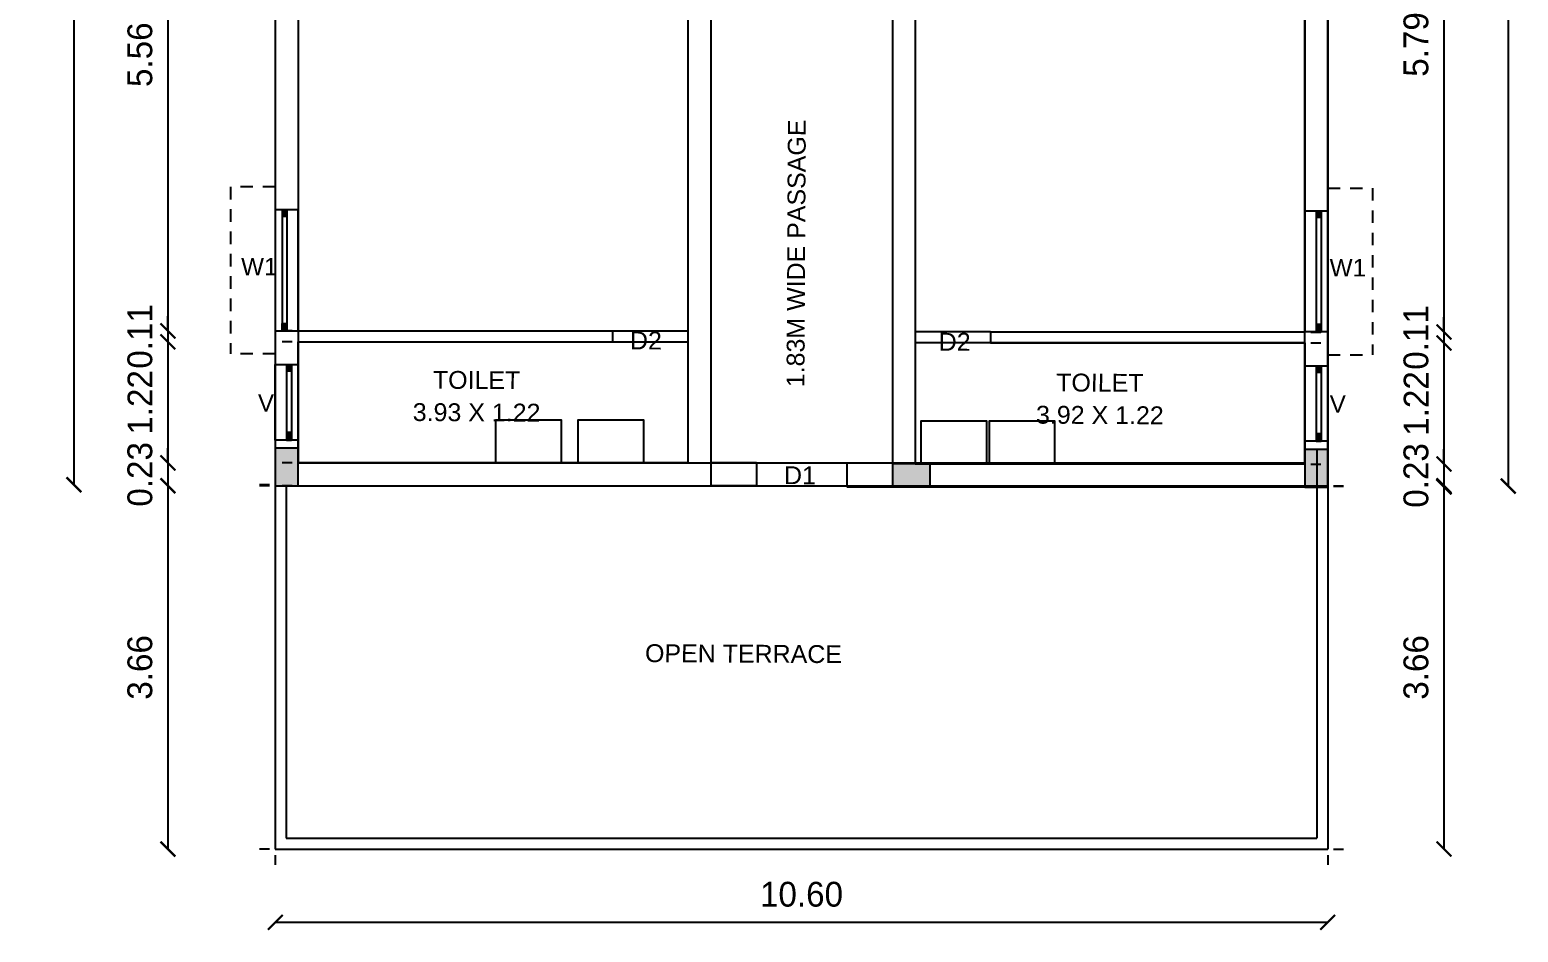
# Model space of a CAD drawing. Header units: metres. Extents: x 0 to 118, y 0 to 55.
# Drawn here: x 37.6 to 52.59, y 12.97 to 22.06 of the extents above; entities that cross this region are included whole.
import ezdxf
from ezdxf.enums import TextEntityAlignment as Align

# ---------------------------------------------------------------- set-up
doc = ezdxf.new("R2010")
doc.units = ezdxf.units.M
doc.header["$LTSCALE"] = 25
doc.header["$MEASUREMENT"] = 0
doc.linetypes.add('DOT2', pattern=[0.125, 0, -0.125])
doc.linetypes.add('HIDDEN', pattern=[0.375, 0.25, -0.125])
for name, color, linetype in [('BLK_1_FLR_1_BLT_UP_AREA', 1, 'Continuous'), ('BLK_1_FLR_1_CARPET_AREA', 7, 'Continuous'), ('BLK_1_FLR_1_WASH', 7, 'Continuous'), ('BLK_1_FLR_1_WATER_CLOSET', 7, 'Continuous'), ('BLK_1_FLR_1_WC_BATH', 7, 'Continuous')]:
    doc.layers.add(name, color=color, linetype=linetype)
doc.styles.add('ARIAL', font='arial.ttf')
doc.styles.add('SANSSERIF', font='sas_____.pfb')
doc.styles.add('USA TEXT', font='GOTHIC.TTF')
doc.dimstyles.new('1-200-GD', dxfattribs={"dimtxt": 0.25, "dimasz": 0.15, "dimexe": 0.1, "dimexo": 0.06, "dimgap": 0.15, "dimtad": 1, "dimzin": 3, "dimdsep": 46, "dimtxsty": 'USA TEXT', "dimblk": 'ARCHTICK', "dimcen": 0, "dimclrd": 252, "dimclrt": 12, "dimadec": 0, "dimazin": 0, "dimtfac": 1, "dimtix": 1, "dimtmove": 2, "dimatfit": 3, "dimldrblk": 'OPEN90', "dimfxl": 0, "dimtolj": 1, "dimtzin": 0, "dimarcsym": 0})

# ---------------------------------------------------------------- blocks, each defined once
blk = doc.blocks.new('_ArchTick')
at = {"color": 0, "linetype": 'ByBlock', "const_width": 0.15}
blk.add_lwpolyline([(-0.5, -0.5), (0.5, 0.5)], dxfattribs=at)
blk = doc.blocks.new('*D96')
at = {"color": 0, "linetype": 'DOT2', "lineweight": -2}
for p, q in [((40.243, 24.59), (38.891, 24.59)), ((40.243, 19.025), (38.891, 19.025))]:
    blk.add_line(p, q, dxfattribs=at)
at = {"lineweight": -2}
blk.add_line((38.991, 24.59), (38.991, 19.025), dxfattribs=at)
at = {"layer": 'Defpoints', "color": 0}
for p in [(40.303, 24.59), (38.991, 19.025), (40.303, 19.025)]:
    blk.add_point(p, dxfattribs=at)
at = {"lineweight": -2, "xscale": 0.15, "yscale": 0.15, "zscale": 0.15}
for p, rotation in [((38.991, 24.59), 90), ((38.991, 19.025), 270)]:
    blk.add_blockref('_ArchTick', p, dxfattribs=dict(at, rotation=rotation))
at = {"insert": (38.71, 21.808), "char_height": 0.25, "attachment_point": 5, "rotation": 90, "style": 'USA TEXT'}
blk.add_mtext('\\A1;5.56', dxfattribs=at)
blk = doc.blocks.new('_Open90')
at = {"color": 0, "linetype": 'ByBlock', "lineweight": -2}
for p, q in [((0, 0), (-1, 0)), ((-0.5, 0.5), (0, 0)), ((0, 0), (-0.5, -0.5))]:
    blk.add_line(p, q, dxfattribs=at)
blk = doc.blocks.new('*D97')
at = {"lineweight": -2}
for p, q in [((38.991, 19.025), (38.991, 19.175)), ((38.991, 19.025), (38.991, 18.915)), ((38.991, 18.915), (38.991, 18.765))]:
    blk.add_line(p, q, dxfattribs=at)
at = {"color": 0, "linetype": 'DOT2', "lineweight": -2}
for p, q in [((40.243, 19.025), (38.891, 19.025)), ((40.243, 18.915), (38.891, 18.915))]:
    blk.add_line(p, q, dxfattribs=at)
at = {"layer": 'Defpoints', "color": 0}
for p in [(38.991, 18.915), (40.303, 19.025), (40.303, 18.915)]:
    blk.add_point(p, dxfattribs=at)
at = {"lineweight": -2, "xscale": 0.15, "yscale": 0.15, "zscale": 0.15}
for p, rotation in [((38.991, 19.025), 270), ((38.991, 18.915), 90)]:
    blk.add_blockref('_ArchTick', p, dxfattribs=dict(at, rotation=rotation))
at = {"insert": (38.71, 18.97), "char_height": 0.25, "attachment_point": 5, "rotation": 90, "style": 'USA TEXT'}
blk.add_mtext('\\A1;0.11', dxfattribs=at)
blk = doc.blocks.new('*D98')
at = {"color": 0, "linetype": 'DOT2', "lineweight": -2}
for p, q in [((40.243, 18.915), (38.891, 18.915)), ((40.243, 17.695), (38.891, 17.695))]:
    blk.add_line(p, q, dxfattribs=at)
at = {"lineweight": -2}
blk.add_line((38.991, 18.915), (38.991, 17.695), dxfattribs=at)
at = {"layer": 'Defpoints', "color": 0}
for p in [(40.303, 18.915), (38.991, 17.695), (40.303, 17.695)]:
    blk.add_point(p, dxfattribs=at)
at = {"lineweight": -2, "xscale": 0.15, "yscale": 0.15, "zscale": 0.15}
for p, rotation in [((38.991, 18.915), 90), ((38.991, 17.695), 270)]:
    blk.add_blockref('_ArchTick', p, dxfattribs=dict(at, rotation=rotation))
at = {"insert": (38.71, 18.305), "char_height": 0.25, "attachment_point": 5, "rotation": 90, "style": 'USA TEXT'}
blk.add_mtext('\\A1;1.22', dxfattribs=at)
blk = doc.blocks.new('*D99')
at = {"lineweight": -2}
for p, q in [((38.991, 17.695), (38.991, 17.845)), ((38.991, 17.695), (38.991, 17.465)), ((38.991, 17.465), (38.991, 17.315))]:
    blk.add_line(p, q, dxfattribs=at)
at = {"color": 0, "linetype": 'DOT2', "lineweight": -2}
for p, q in [((40.243, 17.695), (38.891, 17.695)), ((40.243, 17.465), (38.891, 17.465))]:
    blk.add_line(p, q, dxfattribs=at)
at = {"layer": 'Defpoints', "color": 0}
for p in [(40.303, 17.695), (38.991, 17.465), (40.303, 17.465)]:
    blk.add_point(p, dxfattribs=at)
at = {"lineweight": -2, "xscale": 0.15, "yscale": 0.15, "zscale": 0.15}
for p, rotation in [((38.991, 17.695), 270), ((38.991, 17.465), 90)]:
    blk.add_blockref('_ArchTick', p, dxfattribs=dict(at, rotation=rotation))
at = {"insert": (38.71, 17.58), "char_height": 0.25, "attachment_point": 5, "rotation": 90, "style": 'USA TEXT'}
blk.add_mtext('\\A1;0.23', dxfattribs=at)
blk = doc.blocks.new('*D100')
at = {"color": 0, "linetype": 'DOT2', "lineweight": -2}
for p, q in [((40.013, 33.321), (37.945, 33.321)), ((40.013, 17.475), (37.945, 17.475))]:
    blk.add_line(p, q, dxfattribs=at)
at = {"lineweight": -2}
blk.add_line((38.045, 33.321), (38.045, 17.475), dxfattribs=at)
at = {"layer": 'Defpoints', "color": 0}
for p in [(40.073, 33.321), (38.045, 17.475), (40.073, 17.475)]:
    blk.add_point(p, dxfattribs=at)
at = {"lineweight": -2, "xscale": 0.15, "yscale": 0.15, "zscale": 0.15}
for p, rotation in [((38.045, 33.321), 90), ((38.045, 17.475), 270)]:
    blk.add_blockref('_ArchTick', p, dxfattribs=dict(at, rotation=rotation))
at = {"insert": (37.764, 25.398), "char_height": 0.25, "attachment_point": 5, "rotation": 90, "style": 'USA TEXT'}
blk.add_mtext('\\A1;15.85', dxfattribs=at)
blk = doc.blocks.new('*D108')
at = {"color": 0, "linetype": 'DOT2', "lineweight": -2}
for p, q in [((50.503, 24.808), (51.944, 24.808)), ((50.503, 19.014), (51.944, 19.014))]:
    blk.add_line(p, q, dxfattribs=at)
at = {"lineweight": -2}
blk.add_line((51.844, 24.808), (51.844, 19.014), dxfattribs=at)
at = {"layer": 'Defpoints', "color": 0}
for p in [(50.443, 24.808), (50.443, 19.014), (51.844, 19.014)]:
    blk.add_point(p, dxfattribs=at)
at = {"lineweight": -2, "xscale": 0.15, "yscale": 0.15, "zscale": 0.15}
for p, rotation in [((51.844, 24.808), 90), ((51.844, 19.014), 270)]:
    blk.add_blockref('_ArchTick', p, dxfattribs=dict(at, rotation=rotation))
at = {"insert": (51.563, 21.911), "char_height": 0.25, "attachment_point": 5, "rotation": 90, "style": 'USA TEXT'}
blk.add_mtext('\\A1;5.79', dxfattribs=at)
blk = doc.blocks.new('*D109')
at = {"lineweight": -2}
for p, q in [((51.844, 19.014), (51.844, 19.164)), ((51.844, 19.014), (51.844, 18.904)), ((51.844, 18.904), (51.844, 18.754))]:
    blk.add_line(p, q, dxfattribs=at)
at = {"color": 0, "linetype": 'DOT2', "lineweight": -2}
for p, q in [((50.503, 19.014), (51.944, 19.014)), ((50.503, 18.904), (51.944, 18.904))]:
    blk.add_line(p, q, dxfattribs=at)
at = {"layer": 'Defpoints', "color": 0}
for p in [(50.443, 19.014), (50.443, 18.904), (51.844, 18.904)]:
    blk.add_point(p, dxfattribs=at)
at = {"lineweight": -2, "xscale": 0.15, "yscale": 0.15, "zscale": 0.15}
for p, rotation in [((51.844, 19.014), 270), ((51.844, 18.904), 90)]:
    blk.add_blockref('_ArchTick', p, dxfattribs=dict(at, rotation=rotation))
at = {"insert": (51.563, 18.959), "char_height": 0.25, "attachment_point": 5, "rotation": 90, "style": 'USA TEXT'}
blk.add_mtext('\\A1;0.11', dxfattribs=at)
blk = doc.blocks.new('*D110')
at = {"color": 0, "linetype": 'DOT2', "lineweight": -2}
for p, q in [((50.503, 18.904), (51.944, 18.904)), ((50.503, 17.684), (51.944, 17.684))]:
    blk.add_line(p, q, dxfattribs=at)
at = {"lineweight": -2}
blk.add_line((51.844, 18.904), (51.844, 17.684), dxfattribs=at)
at = {"layer": 'Defpoints', "color": 0}
for p in [(50.443, 18.904), (50.443, 17.684), (51.844, 17.684)]:
    blk.add_point(p, dxfattribs=at)
at = {"lineweight": -2, "xscale": 0.15, "yscale": 0.15, "zscale": 0.15}
for p, rotation in [((51.844, 18.904), 90), ((51.844, 17.684), 270)]:
    blk.add_blockref('_ArchTick', p, dxfattribs=dict(at, rotation=rotation))
at = {"insert": (51.564, 18.294), "char_height": 0.25, "attachment_point": 5, "rotation": 90, "style": 'USA TEXT'}
blk.add_mtext('\\A1;1.22', dxfattribs=at)
blk = doc.blocks.new('*D111')
at = {"lineweight": -2}
for p, q in [((51.844, 17.684), (51.844, 17.834)), ((51.844, 17.684), (51.844, 17.454)), ((51.844, 17.454), (51.844, 17.304))]:
    blk.add_line(p, q, dxfattribs=at)
at = {"color": 0, "linetype": 'DOT2', "lineweight": -2}
for p, q in [((50.503, 17.684), (51.944, 17.684)), ((50.503, 17.454), (51.944, 17.454))]:
    blk.add_line(p, q, dxfattribs=at)
at = {"layer": 'Defpoints', "color": 0}
for p in [(50.443, 17.684), (50.443, 17.454), (51.844, 17.454)]:
    blk.add_point(p, dxfattribs=at)
at = {"lineweight": -2, "xscale": 0.15, "yscale": 0.15, "zscale": 0.15}
for p, rotation in [((51.844, 17.684), 270), ((51.844, 17.454), 90)]:
    blk.add_blockref('_ArchTick', p, dxfattribs=dict(at, rotation=rotation))
at = {"insert": (51.563, 17.569), "char_height": 0.25, "attachment_point": 5, "rotation": 90, "style": 'USA TEXT'}
blk.add_mtext('\\A1;0.23', dxfattribs=at)
blk = doc.blocks.new('*D112')
at = {"color": 0, "linetype": 'DOT2', "lineweight": -2}
for p, q in [((50.733, 32.598), (52.592, 32.598)), ((50.733, 17.462), (52.592, 17.462))]:
    blk.add_line(p, q, dxfattribs=at)
at = {"lineweight": -2}
blk.add_line((52.492, 32.598), (52.492, 17.462), dxfattribs=at)
at = {"layer": 'Defpoints', "color": 0}
for p in [(50.673, 32.598), (50.673, 17.462), (52.492, 17.462)]:
    blk.add_point(p, dxfattribs=at)
at = {"lineweight": -2, "xscale": 0.15, "yscale": 0.15, "zscale": 0.15}
for p, rotation in [((52.492, 32.598), 90), ((52.492, 17.462), 270)]:
    blk.add_blockref('_ArchTick', p, dxfattribs=dict(at, rotation=rotation))
at = {"insert": (52.211, 25.03), "char_height": 0.25, "attachment_point": 5, "rotation": 90, "style": 'USA TEXT'}
blk.add_mtext('\\A1;15.14', dxfattribs=at)
blk = doc.blocks.new('*D113')
at = {"color": 0, "linetype": 'DOT2', "lineweight": -2}
for p, q in [((40.073, 13.745), (40.073, 12.967)), ((50.673, 13.745), (50.673, 12.967))]:
    blk.add_line(p, q, dxfattribs=at)
at = {"lineweight": -2}
blk.add_line((40.073, 13.067), (50.673, 13.067), dxfattribs=at)
at = {"layer": 'Defpoints', "color": 0}
for p in [(40.073, 13.805), (50.673, 13.805), (50.673, 13.067)]:
    blk.add_point(p, dxfattribs=at)
at = {"lineweight": -2, "xscale": 0.15, "yscale": 0.15, "zscale": 0.15, "rotation": 180}
blk.add_blockref('_ArchTick', (40.073, 13.067), dxfattribs=at)
at = {"lineweight": -2, "xscale": 0.15, "yscale": 0.15, "zscale": 0.15}
blk.add_blockref('_ArchTick', (50.673, 13.067), dxfattribs=at)
at = {"insert": (45.373, 13.348), "char_height": 0.25, "attachment_point": 5, "style": 'USA TEXT'}
blk.add_mtext('\\A1;10.60', dxfattribs=at)
blk = doc.blocks.new('*D220')
at = {"color": 0, "linetype": 'DOT2', "lineweight": -2}
for p, q in [((40.013, 17.465), (38.891, 17.465)), ((40.013, 13.805), (38.891, 13.805))]:
    blk.add_line(p, q, dxfattribs=at)
at = {"lineweight": -2}
blk.add_line((38.991, 17.465), (38.991, 13.805), dxfattribs=at)
at = {"layer": 'Defpoints', "color": 0}
for p in [(40.073, 17.465), (38.991, 13.805), (40.073, 13.805)]:
    blk.add_point(p, dxfattribs=at)
at = {"lineweight": -2, "xscale": 0.15, "yscale": 0.15, "zscale": 0.15}
for p, rotation in [((38.991, 17.465), 90), ((38.991, 13.805), 270)]:
    blk.add_blockref('_ArchTick', p, dxfattribs=dict(at, rotation=rotation))
at = {"insert": (38.71, 15.635), "char_height": 0.25, "attachment_point": 5, "rotation": 90, "style": 'USA TEXT'}
blk.add_mtext('\\A1;3.66', dxfattribs=at)
blk = doc.blocks.new('*D221')
at = {"color": 0, "linetype": 'DOT2', "lineweight": -2}
for p, q in [((50.733, 17.465), (51.944, 17.465)), ((50.733, 13.805), (51.944, 13.805))]:
    blk.add_line(p, q, dxfattribs=at)
at = {"lineweight": -2}
blk.add_line((51.844, 17.465), (51.844, 13.805), dxfattribs=at)
at = {"layer": 'Defpoints', "color": 0}
for p in [(50.673, 17.465), (50.673, 13.805), (51.844, 13.805)]:
    blk.add_point(p, dxfattribs=at)
at = {"lineweight": -2, "xscale": 0.15, "yscale": 0.15, "zscale": 0.15}
for p, rotation in [((51.844, 17.465), 90), ((51.844, 13.805), 270)]:
    blk.add_blockref('_ArchTick', p, dxfattribs=dict(at, rotation=rotation))
at = {"insert": (51.563, 15.635), "char_height": 0.25, "attachment_point": 5, "rotation": 90, "style": 'USA TEXT'}
blk.add_mtext('\\A1;3.66', dxfattribs=at)

msp = doc.modelspace()

# ---------------------------------------------------------------- hatches: boundary and pattern name
h = msp.add_hatch(color=0)
h.dxf.hatch_style = 1
h.paths.add_polyline_path([(40.07311, 17.84537), (40.07311, 17.46537), (40.30311, 17.46537), (40.30311, 17.84537)])
h = msp.add_hatch(color=0)
h.dxf.hatch_style = 1
h.paths.add_polyline_path([(50.44296, 17.8319), (50.44296, 17.4519), (50.67296, 17.4519), (50.67296, 17.8319)])
h = msp.add_hatch(color=0)
h.dxf.hatch_style = 1
h.paths.add_polyline_path([(46.28811, 17.45437), (46.66811, 17.45437), (46.66811, 17.68437), (46.28811, 17.68437)])

# ---------------------------------------------------------------- linework, layer by layer
for p, q in [((50.67296, 32.59784), (50.67296, 13.80537)), ((40.07311, 29.86084), (40.07311, 13.80537)), ((50.44296, 24.80784), (50.44296, 19.01437)), ((50.44296, 24.80784), (50.44296, 19.01437)), ((40.30311, 24.58984), (40.30311, 19.02537)), ((46.28811, 23.89784), (46.28811, 17.45437)), ((46.51811, 23.89784), (46.51811, 17.68437)), ((44.22811, 23.67984), (44.22811, 17.69537)), ((44.45811, 23.67984), (44.45811, 17.46537)), ((40.30311, 19.02537), (43.46811, 19.02537)), ((40.30311, 18.91537), (43.46811, 18.91537)), ((40.30311, 18.91537), (40.30311, 17.69537)), ((43.46811, 19.02537), (43.46811, 18.91537)), ((43.46811, 19.02537), (44.22811, 19.02537)), ((47.27811, 19.01437), (46.51811, 19.01437)), ((47.27811, 19.01437), (50.44296, 19.01437)), ((47.27811, 19.01437), (47.27811, 18.90437)), ((47.27811, 18.90437), (50.44296, 18.90437)), ((50.44296, 18.90437), (50.44296, 17.68437)), ((40.30311, 17.69537), (44.22811, 17.69537)), ((44.45811, 17.69537), (44.45811, 17.46537)), ((44.91811, 17.69537), (44.45811, 17.69537)), ((44.91811, 17.69537), (44.91811, 17.46537)), ((45.82811, 17.69537), (45.82811, 17.45437)), ((50.56296, 17.8319), (50.56296, 13.91537)), ((46.51811, 17.68437), (50.44296, 17.68437)), ((40.18311, 17.46537), (40.18311, 13.91537)), ((40.30311, 17.46537), (44.45811, 17.46537)), ((44.45811, 17.46537), (46.28811, 17.46537)), ((44.91811, 17.46537), (44.45811, 17.46537)), ((44.91811, 17.46537), (45.82811, 17.46537)), ((45.82811, 17.45437), (50.44296, 17.45437)), ((40.07311, 13.80537), (50.67296, 13.80537)), ((40.18311, 13.91537), (50.56296, 13.91537))]:
    msp.add_line(p, q)
at = {"color": 7, "linetype": 'HIDDEN', "lineweight": -2, "ltscale": 0.02}
for p, q in [((39.62311, 20.47537), (39.62311, 18.79537)), ((40.07311, 20.47537), (39.62311, 20.47537)), ((50.67296, 20.46437), (51.12296, 20.46437)), ((51.12296, 20.46437), (51.12296, 18.78437)), ((40.07311, 18.79537), (39.62311, 18.79537)), ((50.67296, 18.78437), (51.12296, 18.78437))]:
    msp.add_line(p, q, dxfattribs=at)
at = {"lineweight": -2, "ltscale": 20}
for p, q in [((40.14061, 20.24537), (40.14061, 19.02537)), ((40.14061, 20.24537), (40.14061, 19.02537)), ((40.19061, 20.24537), (40.19061, 19.02537)), ((40.19061, 20.24537), (40.19061, 19.02537)), ((50.55546, 20.23437), (50.55546, 19.01437)), ((50.55546, 20.23437), (50.55546, 19.01437)), ((50.60546, 20.23437), (50.60546, 19.01437)), ((50.60546, 20.23437), (50.60546, 19.01437)), ((40.18561, 18.68537), (40.18561, 17.92537)), ((40.18561, 18.68537), (40.18561, 17.92537)), ((40.23561, 18.68537), (40.23561, 17.92537)), ((40.23561, 18.68537), (40.23561, 17.92537)), ((50.55546, 18.67437), (50.55546, 17.91437)), ((50.55546, 18.67437), (50.55546, 17.91437)), ((50.60546, 18.67437), (50.60546, 17.91437)), ((50.60546, 18.67437), (50.60546, 17.91437))]:
    msp.add_line(p, q, dxfattribs=at)
for points in [[(40.30311, 20.24537), (40.07311, 20.24537), (40.07311, 19.02537), (40.30311, 19.02537)], [(50.44296, 20.23437), (50.67296, 20.23437), (50.67296, 19.01437), (50.44296, 19.01437)], [(40.07311, 18.68537), (40.30311, 18.68537), (40.30311, 17.92537), (40.07311, 17.92537)], [(50.44296, 18.67437), (50.67296, 18.67437), (50.67296, 17.91437), (50.44296, 17.91437)], [(40.30311, 17.84537), (40.07311, 17.84537), (40.07311, 17.46537), (40.30311, 17.46537)], [(50.67296, 17.8319), (50.44296, 17.8319), (50.44296, 17.4519), (50.67296, 17.4519)], [(46.28811, 17.68437), (46.28811, 17.45437), (46.66811, 17.45437), (46.66811, 17.68437)]]:
    msp.add_lwpolyline(points, close=True)
for points in [[(40.19061, 19.02537), (40.14061, 19.02537), (40.14061, 19.10037), (40.19061, 19.10037)], [(40.19061, 19.02537), (40.14061, 19.02537), (40.14061, 19.10037), (40.19061, 19.10037)], [(50.55546, 19.01437), (50.60546, 19.01437), (50.60546, 19.08937), (50.55546, 19.08937)], [(50.55546, 19.01437), (50.60546, 19.01437), (50.60546, 19.08937), (50.55546, 19.08937)], [(40.18561, 17.92537), (40.23561, 17.92537), (40.23561, 18.00037), (40.18561, 18.00037)], [(40.18561, 17.92537), (40.23561, 17.92537), (40.23561, 18.00037), (40.18561, 18.00037)], [(50.55546, 17.91437), (50.60546, 17.91437), (50.60546, 17.98937), (50.55546, 17.98937)], [(50.55546, 17.91437), (50.60546, 17.91437), (50.60546, 17.98937), (50.55546, 17.98937)]]:
    msp.add_lwpolyline(points, close=True, dxfattribs=at)
for points in [[(40.19061, 20.24537), (40.14061, 20.24537), (40.19061, 20.17037), (40.14061, 20.17037)], [(40.19061, 20.24537), (40.14061, 20.24537), (40.19061, 20.17037), (40.14061, 20.17037)], [(50.55546, 20.23437), (50.60546, 20.23437), (50.55546, 20.15937), (50.60546, 20.15937)], [(50.55546, 20.23437), (50.60546, 20.23437), (50.55546, 20.15937), (50.60546, 20.15937)], [(40.19061, 19.02537), (40.14061, 19.02537), (40.19061, 19.10037), (40.14061, 19.10037)], [(40.19061, 19.02537), (40.14061, 19.02537), (40.19061, 19.10037), (40.14061, 19.10037)], [(50.55546, 19.01437), (50.60546, 19.01437), (50.55546, 19.08937), (50.60546, 19.08937)], [(50.55546, 19.01437), (50.60546, 19.01437), (50.55546, 19.08937), (50.60546, 19.08937)], [(40.18561, 18.68537), (40.23561, 18.68537), (40.18561, 18.61037), (40.23561, 18.61037)], [(40.18561, 18.68537), (40.23561, 18.68537), (40.18561, 18.61037), (40.23561, 18.61037)], [(50.55546, 18.67437), (50.60546, 18.67437), (50.55546, 18.59937), (50.60546, 18.59937)], [(50.55546, 18.67437), (50.60546, 18.67437), (50.55546, 18.59937), (50.60546, 18.59937)], [(40.18561, 17.92537), (40.23561, 17.92537), (40.18561, 18.00037), (40.23561, 18.00037)], [(40.18561, 17.92537), (40.23561, 17.92537), (40.18561, 18.00037), (40.23561, 18.00037)], [(50.55546, 17.91437), (50.60546, 17.91437), (50.55546, 17.98937), (50.60546, 17.98937)], [(50.55546, 17.91437), (50.60546, 17.91437), (50.55546, 17.98937), (50.60546, 17.98937)]]:
    msp.add_solid(points, dxfattribs=at)
at = {"layer": 'BLK_1_FLR_1_BLT_UP_AREA', "color": 18}
msp.add_lwpolyline([(40.07311, 33.32123), (40.07318, 17.46537), (50.67303, 17.46537), (50.67296, 32.59784), (44.96311, 32.59784), (44.96311, 33.32123), (40.07311, 33.32123)], close=True, dxfattribs=at)
at = {"layer": 'BLK_1_FLR_1_CARPET_AREA', "color": 32}
msp.add_lwpolyline([(40.30311, 33.09123), (40.30311, 17.69537), (50.44296, 17.69537), (50.44296, 32.36784), (48.71296, 32.36784), (48.71296, 32.48784), (44.96311, 32.48784), (44.96311, 33.09123), (40.30311, 33.09123)], close=True, dxfattribs=at)
at = {"layer": 'BLK_1_FLR_1_WASH', "color": 55}
for points in [[(42.95108, 17.69537), (42.29536, 17.69537), (42.29536, 18.13002), (42.95108, 18.13002)], [(47.9206, 17.68437), (47.26489, 17.68437), (47.26489, 18.11902), (47.9206, 18.11902)]]:
    msp.add_lwpolyline(points, close=True, dxfattribs=at)
at = {"layer": 'BLK_1_FLR_1_WASH', "color": 56}
for points in [[(43.7798, 17.69537), (43.12408, 17.69537), (43.12408, 18.13002), (43.7798, 18.13002)], [(47.23512, 17.68437), (46.57941, 17.68437), (46.57941, 18.11902), (47.23512, 18.11902)]]:
    msp.add_lwpolyline(points, close=True, dxfattribs=at)
at = {"layer": 'BLK_1_FLR_1_WATER_CLOSET', "color": 1}
msp.add_lwpolyline([(40.30311, 18.91537), (44.22811, 18.91537), (44.22811, 17.69537), (40.30311, 17.69537)], close=True, dxfattribs=at)
at = {"layer": 'BLK_1_FLR_1_WATER_CLOSET', "color": 2}
msp.add_lwpolyline([(46.51811, 17.68437), (50.44296, 17.68437), (50.44296, 18.90437), (46.51811, 18.90437)], close=True, dxfattribs=at)
at = {"layer": 'BLK_1_FLR_1_WC_BATH', "color": 3}
for points in [[(40.30311, 18.91537), (44.22811, 18.91537), (44.22811, 17.69537), (40.30311, 17.69537)], [(46.51811, 17.68437), (50.44296, 17.68437), (50.44296, 18.90437), (46.51811, 18.90437)]]:
    msp.add_lwpolyline(points, close=True, dxfattribs=at)

# ---------------------------------------------------------------- texts
at = {"style": 'SANSSERIF'}
for s, rotation, p in [('1.83M WIDE PASSAGE', 89.698808, (45.31919, 19.80631)), ('D2', 359.698808, (43.80602, 18.92864)), ('D2', 359.698808, (46.91583, 18.91572)), ('TOILET', 359.698808, (42.10043, 18.53029)), ('TOILET', 359.698808, (48.37828, 18.50363)), ('3.93 X 1.22', 359.698808, (42.10043, 18.20435)), ('3.92 X 1.22', 359.698808, (48.37828, 18.17769)), ('D1', 359.698808, (45.35762, 17.57074)), ('OPEN TERRACE', 359.698808, (44.78887, 15.77349))]:
    msp.add_text(s, height=0.18, rotation=rotation, dxfattribs=at).set_placement(p, align=Align.MIDDLE_CENTER)
at = {"color": 7, "lineweight": -2, "style": 'ARIAL'}
for s, p in [('W1 ', (39.72837, 19.58547)), ('W1 ', (50.69288, 19.57447)), ('V', (39.89774, 18.21233)), ('V', (50.69288, 18.20133))]:
    msp.add_text(s, height=0.175, dxfattribs=at).set_placement(p)

# ---------------------------------------------------------------- dimensions: what is measured, and where the dimension line sits
for base, p1, p2, picture, middle in [((38.04513, 17.47537), (40.07311, 33.32123), (40.07311, 17.47537), '*D100', (37.76384, 25.3983)), ((52.492, 17.4619), (50.67296, 32.59784), (50.67296, 17.4619), '*D112', (52.21072, 25.02987)), ((51.84428, 19.01437), (50.44296, 24.80784), (50.44296, 19.01437), '*D108', (51.56299, 21.9111)), ((38.99101, 19.02537), (40.30311, 24.58984), (40.30311, 19.02537), '*D96', (38.70972, 21.8076)), ((38.99101, 18.91537), (40.30311, 19.02537), (40.30311, 18.91537), '*D97', (38.70972, 18.97037)), ((51.84428, 18.90437), (50.44296, 19.01437), (50.44296, 18.90437), '*D109', (51.56299, 18.95937)), ((38.99101, 17.69537), (40.30311, 18.91537), (40.30311, 17.69537), '*D98', (38.71048, 18.30537)), ((51.84428, 17.68437), (50.44296, 18.90437), (50.44296, 17.68437), '*D110', (51.56376, 18.29437)), ((38.99101, 17.46537), (40.30311, 17.69537), (40.30311, 17.46537), '*D99', (38.70972, 17.58037)), ((51.84428, 17.45437), (50.44296, 17.68437), (50.44296, 17.45437), '*D111', (51.56299, 17.56937)), ((38.99101, 13.80537), (40.07311, 17.46537), (40.07311, 13.80537), '*D220', (38.70972, 15.63537)), ((51.84428, 13.80537), (50.67296, 17.46537), (50.67296, 13.80537), '*D221', (51.56299, 15.63537))]:
    dim = msp.add_linear_dim(base=base, p1=p1, p2=p2, angle=90, dimstyle='1-200-GD', override={"dimclrd": 256, "dimclrt": 256})
    dim.commit()
    dim.dimension.update_dxf_attribs({"geometry": picture, "text_midpoint": middle})
dim = msp.add_linear_dim(base=(50.67296, 13.06683), p1=(40.07311, 13.80537), p2=(50.67296, 13.80537), dimstyle='1-200-GD', override={"dimclrd": 256, "dimclrt": 256})
dim.commit()
dim.dimension.update_dxf_attribs({"geometry": '*D113', "text_midpoint": (45.37303, 13.34812)})

doc.saveas('drawing.dxf')
